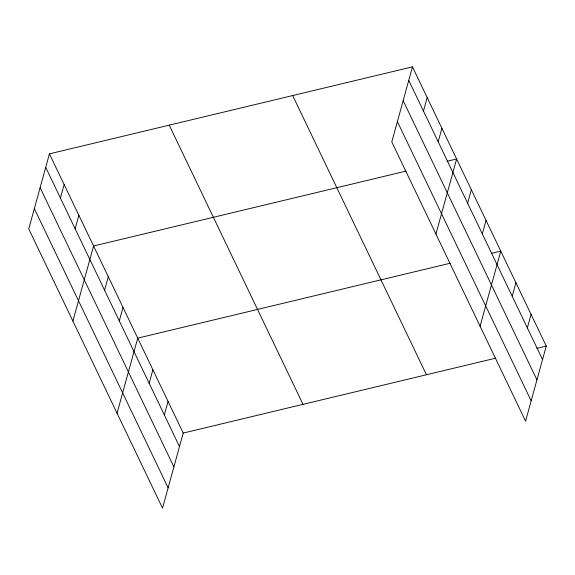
<?xml version="1.0" encoding="UTF-8"?>
<svg xmlns="http://www.w3.org/2000/svg" width="575" height="575" viewBox="0 0 575 575"><rect width="100%" height="100%" fill="white"/><g stroke="black" fill="none" stroke-linecap="round" stroke-linejoin="round"><path stroke-width="0.86" d="M49.428 153.863L28.75 228.943L162.531 508.149L183.209 433.068L49.428 153.863L412.469 66.851L546.25 346.057L525.572 421.137L391.791 141.932L412.469 66.851M60.425 198.073L64.148 184.575M75.145 228.785L78.861 215.287M72.896 321.087L93.574 245.999L406.13 171.091M104.578 290.21L108.294 276.712M119.291 320.922L123.007 307.424M117.041 413.224L137.727 338.143L450.275 263.228M149.169 383.281L152.885 369.783M164.328 414.92L168.044 401.429M423.473 111.061L427.189 97.563M438.186 141.773L441.902 128.275M435.936 234.068L456.622 158.987L447.206 161.244M467.619 203.198L471.335 189.7M482.332 233.91L486.048 220.412M480.082 326.205L500.768 251.124L491.352 253.381M512.21 296.262L515.926 282.771M527.368 327.908L531.092 314.41M183.209 433.068L495.758 358.153M536.834 348.313L546.25 346.057M408.753 80.349L542.534 359.548M403.154 100.668L536.935 379.874M397.39 121.605L531.163 400.811M292.668 95.565L426.449 374.771M169.237 125.149L303.011 404.354M45.712 167.361L179.493 446.567M40.113 187.687L173.894 466.886M34.349 208.624L168.123 487.83"/></g></svg>
